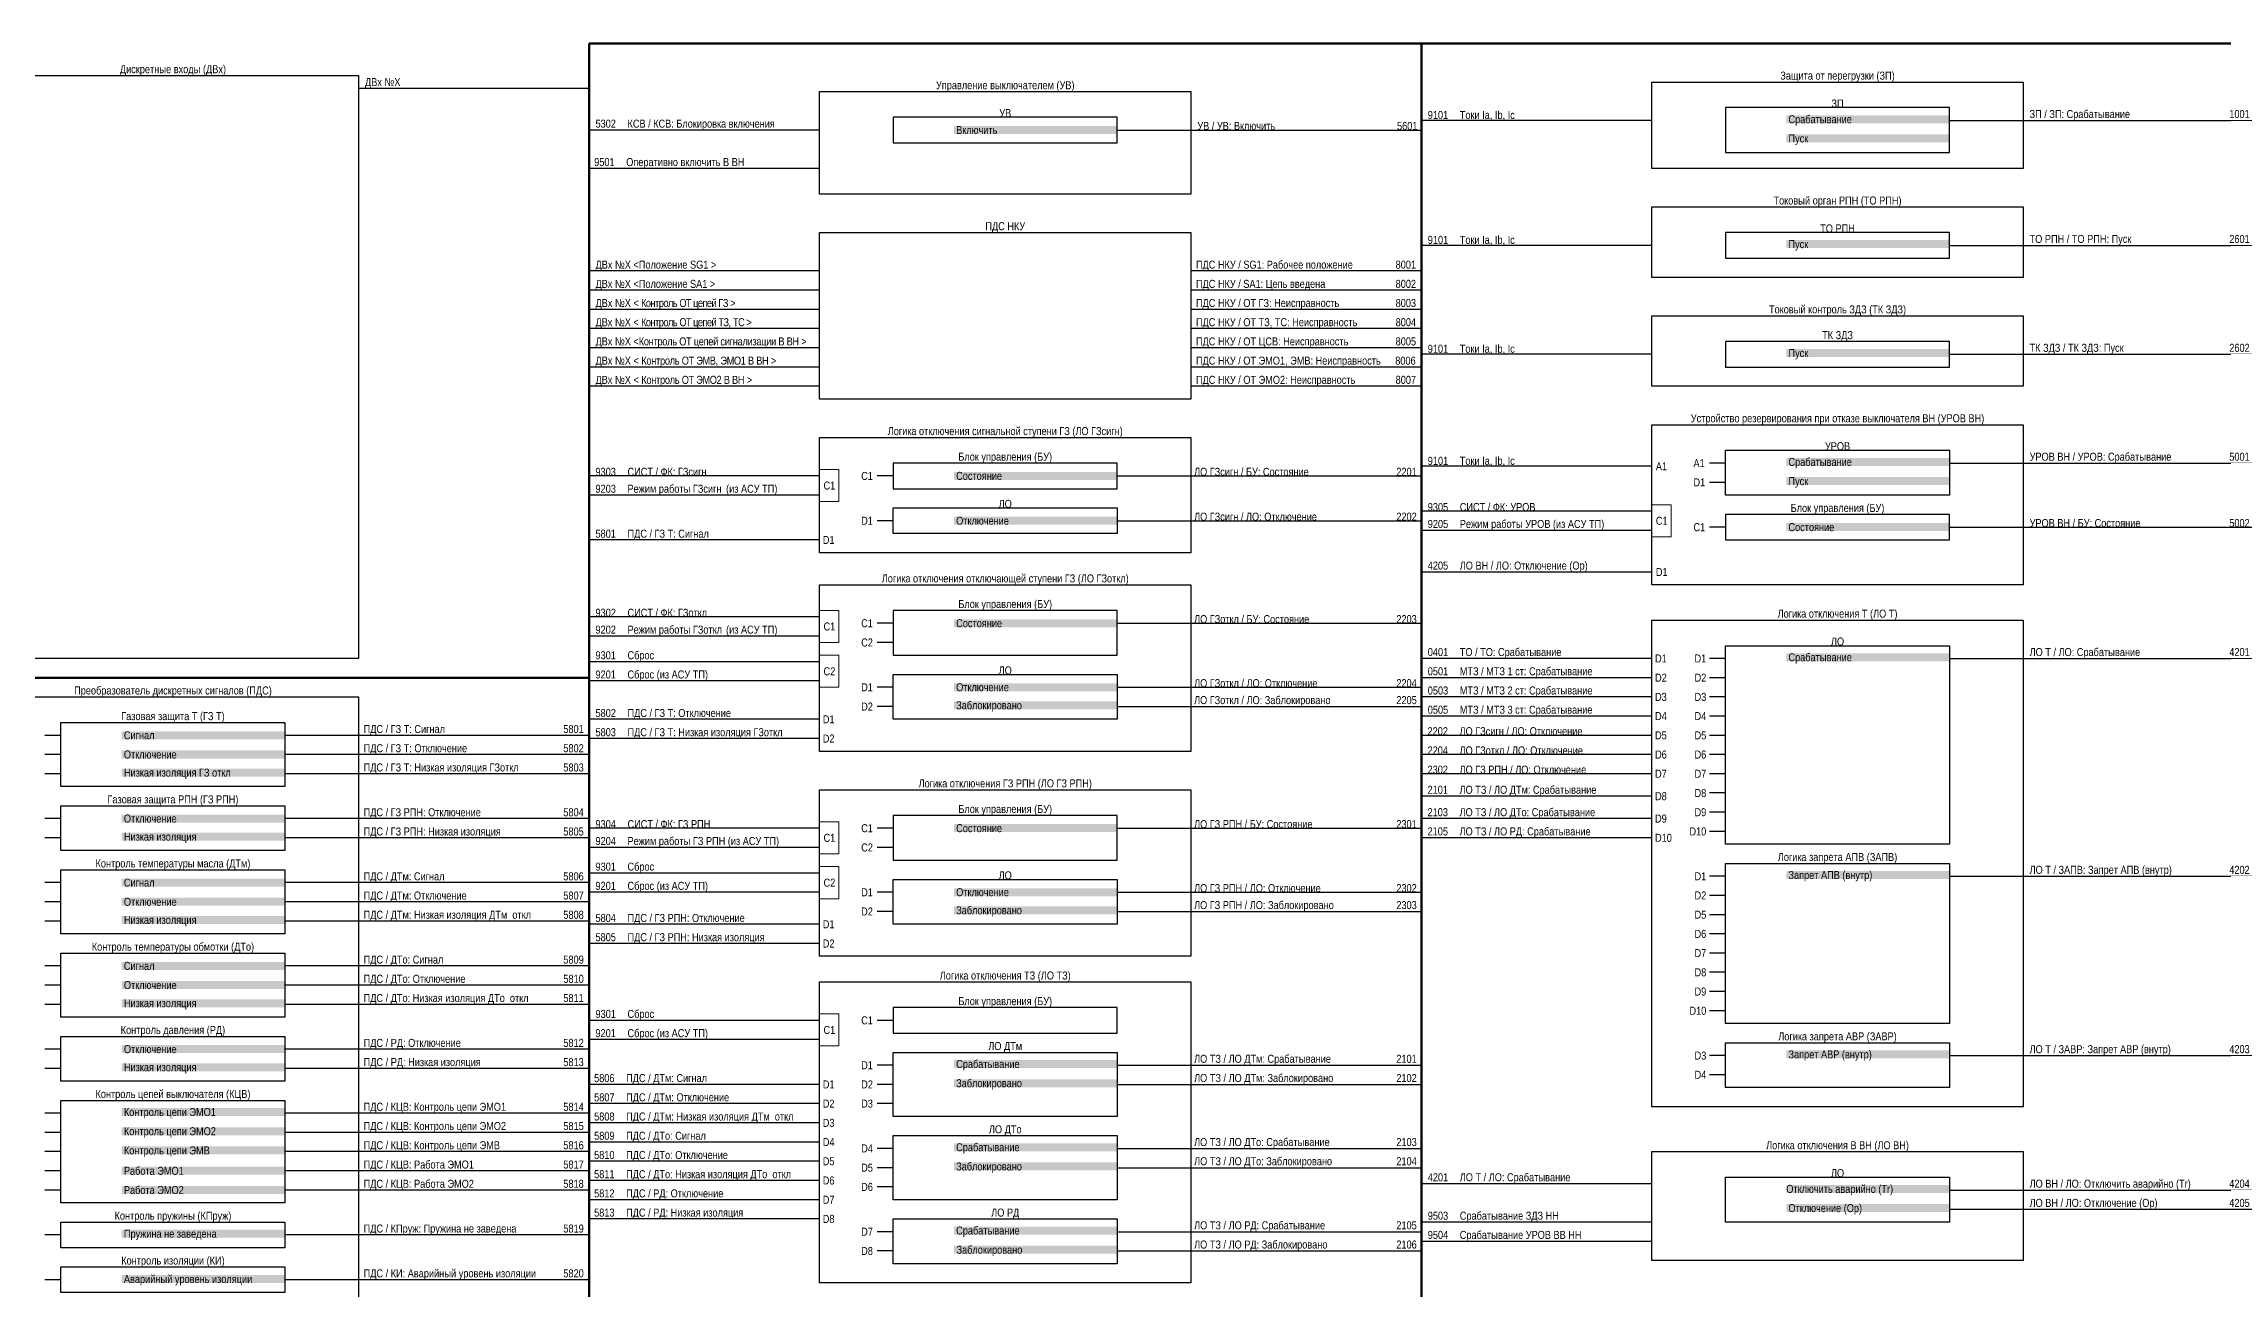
# Model space of a CAD drawing. Header units: millimetres. Extents: x 2179 to 12176, y -20554 to -12004.
# Drawn here: x 10901 to 11581, y -18284 to -17895 of the extents above; entities that cross this region are included whole.
import ezdxf
from ezdxf.enums import TextEntityAlignment as Align

# ---------------------------------------------------------------- set-up
doc = ezdxf.new("R2010")
doc.units = ezdxf.units.MM
for name, color, linetype, lineweight in [('GOOSE', 224, 'Continuous', 30), ('MMS', 190, 'Continuous', 30), ('Внутренняя шина', 4, 'Continuous', 70), ('Вход-Аналоги', 5, 'Continuous', 30), ('Линии связи', 75, 'Continuous', 30), ('Основная', 7, 'Continuous', 30), ('Сигналы внутр.', 13, 'Continuous', 30), ('Тонкая', 7, 'Continuous', 13)]:
    doc.layers.add(name, color=color, linetype=linetype, lineweight=lineweight)
doc.styles.add('Narrow', font='ARIALN.TTF')
doc.styles.add('Табл дан', font='ARIALN.TTF')

msp = doc.modelspace()

# ---------------------------------------------------------------- linework, layer by layer
at = {"layer": 'Внутренняя шина'}
for points in [[(11071, -17895), (11785, -17895)], [(11071, -18494), (11071, -17895)], [(11331, -18494), (11331, -17895)], [(10811, -18093), (11071, -18093)]]:
    msp.add_lwpolyline(points, dxfattribs=at)
at = {"layer": 'Линии связи', "ltscale": 0.5}
for points in [[(11071, -17909), (10999, -17909)], [(11403, -17919), (11331, -17919)], [(11143, -17966), (11071, -17966)], [(11143, -17972), (11071, -17972)], [(11143, -17978), (11071, -17978)], [(11143, -17984), (11071, -17984)], [(11143, -17990), (11071, -17990)], [(11143, -17996), (11071, -17996)], [(11143, -18002), (11071, -18002)], [(11143, -18050), (11071, -18050)], [(11403, -18060), (11331, -18060)], [(11143, -18106), (11071, -18106)], [(11143, -18112), (11071, -18112)], [(11143, -18170), (11071, -18170)], [(11143, -18176), (11071, -18176)], [(11143, -18256), (11071, -18256)], [(11143, -18262), (11071, -18262)], [(11403, -18263), (11331, -18263)], [(11403, -18269), (11331, -18269)]]:
    msp.add_lwpolyline(points, dxfattribs=at)
at = {"layer": 'Линии связи'}
for points in [[(11496, -17919), (11591, -17919)], [(11143, -17922), (11071, -17922)], [(11236, -17922), (11331, -17922)], [(11143, -17934), (11071, -17934)], [(11403, -17958), (11331, -17958)], [(11496, -17958), (11591, -17958)], [(11331, -17966), (11259, -17966)], [(11331, -17972), (11259, -17972)], [(11331, -17978), (11259, -17978)], [(11331, -17984), (11259, -17984)], [(11331, -17990), (11259, -17990)], [(11331, -17996), (11259, -17996)], [(11403, -17992), (11331, -17992)], [(11496, -17992), (11591, -17992)], [(11331, -18002), (11259, -18002)], [(11143, -18030), (11071, -18030)], [(11236, -18030), (11331, -18030)], [(11403, -18027), (11331, -18027)], [(11496, -18026), (11591, -18026)], [(11143, -18036), (11071, -18036)], [(11236, -18044), (11331, -18044)], [(11403, -18041), (11331, -18041)], [(11403, -18047), (11331, -18047)], [(11496, -18046), (11591, -18046)], [(11143, -18074), (11071, -18074)], [(11236, -18076), (11331, -18076)], [(11143, -18080), (11071, -18080)], [(11143, -18088), (11071, -18088)], [(11403, -18087), (11331, -18087)], [(11496, -18087), (11591, -18087)], [(11143, -18094), (11071, -18094)], [(11236, -18096), (11331, -18096)], [(11403, -18093), (11331, -18093)], [(11236, -18102), (11331, -18102)], [(11403, -18099), (11331, -18099)], [(11403, -18105), (11331, -18105)], [(11071, -18111), (10976, -18111)], [(11071, -18111), (10976, -18111)], [(11403, -18111), (11331, -18111)], [(11071, -18117), (10976, -18117)], [(11071, -18117), (10976, -18117)], [(11403, -18117), (11331, -18117)], [(11071, -18123), (10976, -18123)], [(11071, -18123), (10976, -18123)], [(11403, -18123), (11331, -18123)], [(11403, -18130), (11331, -18130)], [(11071, -18137), (10976, -18137)], [(11071, -18137), (10976, -18137)], [(11403, -18137), (11331, -18137)], [(11071, -18143), (10976, -18143)], [(11071, -18143), (10976, -18143)], [(11143, -18140), (11071, -18140)], [(11143, -18146), (11071, -18146)], [(11236, -18140), (11331, -18140)], [(11403, -18143), (11331, -18143)], [(11071, -18157), (10976, -18157)], [(11071, -18157), (10976, -18157)], [(11143, -18154), (11071, -18154)], [(11496, -18155), (11591, -18155)], [(11071, -18163), (10976, -18163)], [(11071, -18163), (10976, -18163)], [(11143, -18160), (11071, -18160)], [(11236, -18160), (11331, -18160)], [(11236, -18166), (11331, -18166)], [(11071, -18169), (10976, -18169)], [(11071, -18169), (10976, -18169)], [(11071, -18183), (10976, -18183)], [(11071, -18183), (10976, -18183)], [(11071, -18189), (10976, -18189)], [(11071, -18189), (10976, -18189)], [(11071, -18195), (10976, -18195)], [(11071, -18195), (10976, -18195)], [(11143, -18200), (11071, -18200)], [(11143, -18206), (11071, -18206)], [(11071, -18209), (10976, -18209)], [(11071, -18209), (10976, -18209)], [(11236, -18214), (11331, -18214)], [(11496, -18211), (11591, -18211)], [(11071, -18215), (10976, -18215)], [(11071, -18215), (10976, -18215)], [(11143, -18220), (11071, -18220)], [(11236, -18220), (11331, -18220)], [(11143, -18226), (11071, -18226)], [(11071, -18229), (10976, -18229)], [(11143, -18232), (11071, -18232)], [(11071, -18235), (10976, -18235)], [(11071, -18241), (10976, -18241)], [(11143, -18238), (11071, -18238)], [(11236, -18240), (11331, -18240)], [(11071, -18247), (10976, -18247)], [(11143, -18244), (11071, -18244)], [(11236, -18246), (11331, -18246)], [(11071, -18253), (10976, -18253)], [(11143, -18250), (11071, -18250)], [(11403, -18251), (11331, -18251)], [(11496, -18253), (11591, -18253)], [(11496, -18259), (11591, -18259)], [(11071, -18267), (10976, -18267)], [(11236, -18266), (11331, -18266)], [(11236, -18272), (11331, -18272)], [(11071, -18281), (10976, -18281)]]:
    msp.add_lwpolyline(points, dxfattribs=at)
at = {"layer": 'Основная'}
for points in [[(10883, -17905), (10999, -17905), (10999, -18087), (10883, -18087)], [(11403, -17907), (11519, -17907), (11519, -17934), (11403, -17934)], [(11143, -17910), (11259, -17910), (11259, -17942), (11143, -17942)], [(11236, -17918), (11166, -17918), (11166, -17926), (11236, -17926)], [(11496, -17915), (11426, -17915), (11426, -17929), (11496, -17929)], [(11403, -17946), (11519, -17946), (11519, -17968), (11403, -17968)], [(11143, -17954), (11259, -17954), (11259, -18006), (11143, -18006)], [(11496, -17954), (11426, -17954), (11426, -17962), (11496, -17962)], [(11403, -17980), (11519, -17980), (11519, -18002), (11403, -18002)], [(11496, -17988), (11426, -17988), (11426, -17996), (11496, -17996)], [(11403, -18014), (11519, -18014), (11519, -18064), (11403, -18064)], [(11143, -18018), (11259, -18018), (11259, -18054), (11143, -18054)], [(11426, -18022), (11496, -18022), (11496, -18036), (11426, -18036)], [(11236, -18026), (11166, -18026), (11166, -18034), (11236, -18034)], [(11166, -18040), (11236, -18040), (11236, -18048), (11166, -18048)], [(11496, -18042), (11426, -18042), (11426, -18050), (11496, -18050)], [(11143, -18064), (11259, -18064), (11259, -18116), (11143, -18116)], [(11236, -18072), (11166, -18072), (11166, -18086), (11236, -18086)], [(11403, -18075), (11519, -18075), (11519, -18227), (11403, -18227)], [(11426, -18083), (11496, -18083), (11496, -18145), (11426, -18145)], [(11166, -18092), (11236, -18092), (11236, -18106), (11166, -18106)], [(10883, -18099), (10999, -18099), (10999, -18355), (10883, -18355)], [(10906, -18107), (10976, -18107), (10976, -18127), (10906, -18127)], [(11143, -18128), (11259, -18128), (11259, -18180), (11143, -18180)], [(10906, -18133), (10976, -18133), (10976, -18147), (10906, -18147)], [(11236, -18136), (11166, -18136), (11166, -18150), (11236, -18150)], [(10906, -18153), (10976, -18153), (10976, -18173), (10906, -18173)], [(11426, -18151), (11496, -18151), (11496, -18201), (11426, -18201)], [(11166, -18156), (11236, -18156), (11236, -18170), (11166, -18170)], [(10906, -18179), (10976, -18179), (10976, -18199), (10906, -18199)], [(11143, -18188), (11259, -18188), (11259, -18282), (11143, -18282)], [(11236, -18196), (11166, -18196), (11166, -18204), (11236, -18204)], [(10906, -18205), (10976, -18205), (10976, -18219), (10906, -18219)], [(11426, -18207), (11496, -18207), (11496, -18221), (11426, -18221)], [(11166, -18210), (11236, -18210), (11236, -18230), (11166, -18230)], [(10906, -18225), (10976, -18225), (10976, -18257), (10906, -18257)], [(11166, -18236), (11236, -18236), (11236, -18256), (11166, -18256)], [(11403, -18241), (11519, -18241), (11519, -18275), (11403, -18275)], [(11426, -18249), (11496, -18249), (11496, -18263), (11426, -18263)], [(11166, -18262), (11236, -18262), (11236, -18276), (11166, -18276)], [(10906, -18263), (10976, -18263), (10976, -18271), (10906, -18271)], [(10906, -18277), (10976, -18277), (10976, -18285), (10906, -18285)]]:
    msp.add_lwpolyline(points, close=True, dxfattribs=at)
for points in [[(11166, -18030), (11161, -18030)], [(11426, -18026), (11421, -18026)], [(11426, -18032), (11421, -18032)], [(11166, -18044), (11161, -18044)], [(11426, -18046), (11421, -18046)], [(11166, -18076), (11161, -18076)], [(11166, -18082), (11161, -18082)], [(11426, -18087), (11421, -18087)], [(11166, -18096), (11161, -18096)], [(11426, -18093), (11421, -18093)], [(11166, -18102), (11161, -18102)], [(11426, -18099), (11421, -18099)], [(11426, -18105), (11421, -18105)], [(10906, -18111), (10901, -18111)], [(11426, -18111), (11421, -18111)], [(10906, -18117), (10901, -18117)], [(11426, -18117), (11421, -18117)], [(10906, -18123), (10901, -18123)], [(11426, -18123), (11421, -18123)], [(11426, -18129), (11421, -18129)], [(10906, -18137), (10901, -18137)], [(11426, -18135), (11421, -18135)], [(10906, -18143), (10901, -18143)], [(11166, -18140), (11161, -18140)], [(11166, -18146), (11161, -18146)], [(11426, -18141), (11421, -18141)], [(10906, -18157), (10901, -18157)], [(11426, -18155), (11421, -18155)], [(10906, -18163), (10901, -18163)], [(11166, -18160), (11161, -18160)], [(11166, -18166), (11161, -18166)], [(11426, -18161), (11421, -18161)], [(10906, -18169), (10901, -18169)], [(11426, -18167), (11421, -18167)], [(11426, -18173), (11421, -18173)], [(11426, -18179), (11421, -18179)], [(10906, -18183), (10901, -18183)], [(11426, -18185), (11421, -18185)], [(10906, -18189), (10901, -18189)], [(11426, -18191), (11421, -18191)], [(10906, -18195), (10901, -18195)], [(11166, -18200), (11161, -18200)], [(11426, -18197), (11421, -18197)], [(10906, -18209), (10901, -18209)], [(11166, -18214), (11161, -18214)], [(11426, -18211), (11421, -18211)], [(10906, -18215), (10901, -18215)], [(11166, -18220), (11161, -18220)], [(11426, -18217), (11421, -18217)], [(11166, -18226), (11161, -18226)], [(10906, -18229), (10901, -18229)], [(10906, -18235), (10901, -18235)], [(10906, -18241), (10901, -18241)], [(11166, -18240), (11161, -18240)], [(10906, -18247), (10901, -18247)], [(11166, -18246), (11161, -18246)], [(10906, -18253), (10901, -18253)], [(11166, -18252), (11161, -18252)], [(10906, -18267), (10901, -18267)], [(11166, -18266), (11161, -18266)], [(11166, -18272), (11161, -18272)], [(10906, -18281), (10901, -18281)]]:
    msp.add_lwpolyline(points, dxfattribs=at)
at = {"layer": 'Тонкая'}
for points in [[(11143, -18028), (11149, -18028), (11149, -18038), (11143, -18038)], [(11403, -18039), (11409, -18039), (11409, -18049), (11403, -18049)], [(11143, -18072), (11149, -18072), (11149, -18082), (11143, -18082)], [(11143, -18086), (11149, -18086), (11149, -18096), (11143, -18096)], [(11143, -18138), (11149, -18138), (11149, -18148), (11143, -18148)], [(11143, -18152), (11149, -18152), (11149, -18162), (11143, -18162)], [(11143, -18198), (11149, -18198), (11149, -18208), (11143, -18208)]]:
    msp.add_lwpolyline(points, close=True, dxfattribs=at)

# ---------------------------------------------------------------- texts
at = {"layer": 'GOOSE', "char_height": 2.5, "width": 70, "attachment_point": 7, "style": 'Narrow'}
for s, insert in [('\\A1;  9501{\\A0;^I  Оперативно включить В ВН}^I^I ', (11071, -17934)), ('9503^IСрабатывание ЗДЗ НН^I^I^I   ', (11333, -18263)), ('9504^IСрабатывание УРОВ ВВ НН^I^I   ', (11333, -18269))]:
    msp.add_mtext(s, dxfattribs=dict(at, insert=insert))
at = {"layer": 'MMS', "char_height": 2.5, "attachment_point": 7, "style": 'Narrow'}
for s, insert, width in [('9303^IСИСТ / ФК: ГЗсигн', (11073, -18030), 48), ('9203^IРежим работы ГЗсигн^I (из АСУ ТП)', (11073, -18036), 70), ('9305^IСИСТ / ФК: УРОВ', (11333, -18041), 48), ('9205^IРежим работы УРОВ (из АСУ ТП)', (11333, -18047), 70), ('9302^IСИСТ / ФК: ГЗоткл', (11073, -18074), 48), ('9202^IРежим работы ГЗоткл^I (из АСУ ТП)', (11073, -18080), 70), ('9301^IСброс', (11073, -18088), 58), ('9201^IСброс (из АСУ ТП)', (11073, -18094), 58), ('9304^IСИСТ / ФК: ГЗ РПН', (11073, -18140), 48), ('9204^IРежим работы ГЗ РПН (из АСУ ТП)', (11073, -18146), 70), ('9301^IСброс', (11073, -18154), 58), ('9201^IСброс (из АСУ ТП)', (11073, -18160), 58), ('9301^IСброс', (11073, -18200), 58), ('9201^IСброс (из АСУ ТП)', (11073, -18206), 58)]:
    msp.add_mtext(s, dxfattribs=dict(at, insert=insert, width=width))
at = {"layer": 'Вход-Аналоги', "char_height": 2.5, "attachment_point": 7, "style": 'Narrow'}
for insert, width in [((11333, -17919), 48), ((11333, -17958), 70), ((11333, -17992), 70), ((11333, -18027), 48)]:
    msp.add_mtext('9101^IТоки Ia, Ib, Ic', dxfattribs=dict(at, insert=insert, width=width))
at = {"layer": 'Основная', "style": 'Табл дан'}
for s, p in [('C1', (11156, -18030)), ('A1', (11404.25, -18027)), ('A1', (11416, -18026)), ('C1', (11144.25, -18033)), ('D1', (11416, -18032)), ('D1', (11156, -18044)), ('C1', (11404.25, -18044)), ('D1', (11144, -18050)), ('C1', (11416, -18046)), ('D1', (11404.25, -18060)), ('C1', (11144.25, -18077)), ('C1', (11156, -18076)), ('C2', (11156, -18082)), ('C2', (11144.25, -18091)), ('D1', (11404, -18087)), ('D2', (11404, -18093)), ('D1', (11156, -18096)), ('D3', (11404, -18099)), ('D1', (11144, -18106)), ('D2', (11156, -18102)), ('D4', (11404, -18105)), ('D2', (11144, -18112)), ('D5', (11404, -18111)), ('D6', (11404, -18117)), ('D7', (11404, -18123)), ('D8', (11404, -18130)), ('C1', (11156, -18140)), ('D9', (11404, -18137)), ('C1', (11144.25, -18143)), ('C2', (11156, -18146)), ('D10', (11404, -18143)), ('C2', (11144.25, -18157)), ('D1', (11156, -18160)), ('D2', (11156, -18166)), ('D1', (11144, -18170)), ('D2', (11144, -18176)), ('C1', (11156, -18200)), ('C1', (11144.25, -18203)), ('D1', (11156, -18214)), ('D1', (11144, -18220)), ('D2', (11156, -18220)), ('D2', (11144, -18226)), ('D3', (11156, -18226)), ('D3', (11144, -18232)), ('D4', (11144, -18238)), ('D4', (11156, -18240)), ('D5', (11144, -18244)), ('D5', (11156, -18246)), ('D6', (11144, -18250)), ('D7', (11144, -18256)), ('D6', (11156, -18252)), ('D8', (11144, -18262)), ('D7', (11156, -18266)), ('D8', (11156, -18272))]:
    msp.add_text(s, height=2.5, dxfattribs=at).set_placement(p, align=Align.MIDDLE_LEFT)
for s, p in [('D1', (11420, -18087)), ('D2', (11420, -18093)), ('D3', (11420, -18099)), ('D4', (11420, -18105)), ('D5', (11420, -18111)), ('D6', (11420, -18117)), ('D7', (11420, -18123)), ('D8', (11420, -18129)), ('D9', (11420, -18135)), ('D10', (11420, -18141)), ('D1', (11420, -18155)), ('D2', (11420, -18161)), ('D5', (11420, -18167)), ('D6', (11420, -18173)), ('D7', (11420, -18179)), ('D8', (11420, -18185)), ('D9', (11420, -18191)), ('D10', (11420, -18197)), ('D3', (11420, -18211)), ('D4', (11420, -18217))]:
    msp.add_text(s, height=2.5, dxfattribs=at).set_placement(p, align=Align.MIDDLE_RIGHT)
at = {"layer": 'Основная', "char_height": 2.5, "attachment_point": 8, "style": 'Narrow'}
for s, insert, width in [('Дискретные входы (ДВх)', (10941, -17905), 116), ('Управление выключателем (УВ)', (11201, -17910), 116), ('Защита от перегрузки (ЗП)', (11461, -17907), 116), ('\\A1;ЗП', (11461, -17915), 70), ('\\A1;УВ', (11201, -17918), 70), ('Токовый орган РПН (ТО РПН)', (11461, -17946), 116), ('ПДС НКУ', (11201, -17954), 116), ('\\A1;ТО РПН', (11461, -17954), 70), ('Токовый контроль ЗДЗ (ТК ЗДЗ)', (11461, -17980), 116), ('\\A1;ТК ЗДЗ', (11461, -17988), 70), ('Логика отключения сигнальной ступени ГЗ (ЛО ГЗсигн)', (11201, -18018), 116), ('Устройство резервирования при отказе выключателя ВН (УРОВ ВН)', (11461, -18014), 116), ('\\A1;Блок управления (БУ)', (11201, -18026), 70), ('УРОВ', (11461, -18022), 70), ('\\A1;\\pt35;ЛО', (11201, -18040), 70), ('\\A1;Блок управления (БУ)', (11461, -18042), 70), ('Логика отключения отключающей ступени ГЗ (ЛО ГЗоткл)', (11201, -18064), 116), ('\\A1;Блок управления (БУ)', (11201, -18072), 70), ('Логика отключения {\\A1;Т} (ЛО {\\A1;Т})', (11461, -18075), 116), ('ЛО', (11461, -18083), 70), ('\\A1;\\pt35;ЛО', (11201, -18092), 70), ('Преобразователь дискретных сигналов (ПДС)', (10941, -18099), 116), ('\\A1;Газовая защита Т (ГЗ Т)', (10941, -18107), 70), ('Логика отключения ГЗ РПН (ЛО ГЗ РПН)', (11201, -18128), 116), ('\\A1;Газовая защита РПН (ГЗ РПН)', (10941, -18133), 70), ('\\A1;Блок управления (БУ)', (11201, -18136), 70), ('\\A1;Контроль температуры масла (ДТм)', (10941, -18153), 70), ('Логика запрета АПВ (ЗАПВ)', (11461, -18151), 70), ('\\A1;\\pt35;ЛО', (11201, -18156), 70), ('\\A1;Контроль температуры обмотки (ДТо)', (10941, -18179), 70), ('Логика отключения ТЗ (ЛО ТЗ)', (11201, -18188), 116), ('\\A1;Блок управления (БУ)', (11201, -18196), 70), ('\\A1;Контроль давления (РД)', (10941, -18205), 70), ('\\A1;\\pt35;ЛО ДТм', (11201, -18210), 70), ('Логика запрета АВР (ЗАВР)', (11461, -18207), 70), ('\\A1;Контроль цепей выключателя (КЦВ)', (10941, -18225), 70), ('\\A1;\\pt35;ЛО ДТо', (11201, -18236), 70), ('Логика отключения В ВН (ЛО ВН)', (11461, -18241), 116), ('ЛО', (11461, -18249), 70), ('\\A1;Контроль пружины (КПруж)', (10941, -18263), 70), ('\\A1;\\pt35;ЛО РД', (11201, -18262), 70), ('\\A1;Контроль изоляции (КИ)', (10941, -18277), 70)]:
    msp.add_mtext(s, dxfattribs=dict(at, insert=insert, width=width))
at = {"layer": 'Основная', "char_height": 2.5, "width": 51, "attachment_point": 4, "style": 'Narrow', "bg_fill": 1, "box_fill_scale": 1, "bg_fill_color": 9, "bg_fill_transparency": 0}
for s, insert in [('\\pl0.67568;Включить', (11185, -17922)), ('\\pl0.67568;Срабатывание', (11445, -17919)), ('\\pl0.67568;Пуск', (11445, -17925)), ('\\pl0.67568;Пуск', (11445, -17958)), ('\\pl0.67568;Пуск', (11445, -17992)), ('\\pl0.67568;Состояние', (11185, -18030)), ('\\pl0.67568;Срабатывание', (11445, -18026)), ('\\pl0.67568;Пуск', (11445, -18032)), ('\\pl0.67568;Отключение', (11185, -18044)), ('\\pl0.67568;Состояние', (11445, -18046)), ('\\pl0.67568;Состояние', (11185, -18076)), ('\\pl0.67568;Срабатывание', (11445, -18087)), ('\\pl0.67568;Отключение', (11185, -18096)), ('\\pl0.67568;Заблокировано', (11185, -18102)), ('\\pl0.67568;Сигнал', (10925, -18111)), ('\\pl0.67568;Отключение', (10925, -18117)), ('\\pl0.67568;Низкая изоляция ГЗ откл', (10925, -18123)), ('\\pl0.67568;Отключение', (10925, -18137)), ('\\pl0.67568;Состояние', (11185, -18140)), ('\\pl0.67568;Низкая изоляция', (10925, -18143)), ('\\pl0.67568;Сигнал', (10925, -18157)), ('\\pl0.67568;Отключение', (11185, -18160)), ('\\pl0.67568;Запрет АПВ (внутр)', (11445, -18155)), ('\\pl0.67568;Отключение', (10925, -18163)), ('\\pl0.67568;Заблокировано', (11185, -18166)), ('\\pl0.67568;Низкая изоляция', (10925, -18169)), ('\\pl0.67568;Сигнал', (10925, -18183)), ('\\pl0.67568;Отключение', (10925, -18189)), ('\\pl0.67568;Низкая изоляция', (10925, -18195)), ('\\pl0.67568;Отключение', (10925, -18209)), ('\\pl0.67568;Низкая изоляция', (10925, -18215)), ('\\pl0.67568;Срабатывание', (11185, -18214)), ('\\pl0.67568;Запрет АВР (внутр)', (11445, -18211)), ('\\pl0.67568;Заблокировано', (11185, -18220)), ('\\pl0.67568;Контроль цепи ЭМО1', (10925, -18229)), ('\\pl0.67568;Контроль цепи ЭМО2', (10925, -18235)), ('\\pl0.67568;Контроль цепи ЭМВ', (10925, -18241)), ('\\pl0.67568;Срабатывание', (11185, -18240)), ('\\pl0.67568;Работа ЭМО1', (10925, -18247)), ('\\pl0.67568;Заблокировано', (11185, -18246)), ('\\pl0.67568;Работа ЭМО2', (10925, -18253)), ('Отключить аварийно (Tr)', (11445, -18253)), ('\\pl0.67568;Отключение (Op)', (11445, -18259)), ('\\pl0.67568;Пружина не заведена', (10925, -18267)), ('\\pl0.67568;Срабатывание', (11185, -18266)), (' Заблокировано', (11185, -18272)), ('\\pl0.67568;Аварийный уровень изоляции', (10925, -18281.15))]:
    msp.add_mtext(s, dxfattribs=dict(at, insert=insert))
at = {"layer": 'Сигналы внутр.', "char_height": 2.5, "attachment_point": 7}
for s, insert, width, style in [('ДВх №X', (11001, -17909), 58, 'Narrow'), ('5302^IКСВ / КСВ: Блокировка включения', (11073, -17922), 70, 'Narrow'), ('УВ / УВ: Включить^I^I^I   ^I   5601^I', (11261, -17922), 70, 'Табл дан'), ('ЗП / ЗП: Срабатывание^I^I^I   1001^I', (11521, -17919), 70, 'Табл дан'), ('\\A1;ТО РПН / ТО РПН: Пуск^I^I^I   2601^I', (11521, -17958), 70, 'Табл дан'), ('ПДС НКУ / SG1: Рабочее положение^I^I   8001', (11260.57, -17966), 70.43, 'Табл дан'), ('ПДС НКУ / SA1: Цепь введена {\\A1;^I^I   8002}', (11260.57, -17972), 70.43, 'Табл дан'), ('ПДС НКУ / ОТ ГЗ: Неисправность{\\A1;^I   ^I   8003}', (11260.57, -17978), 70.43, 'Табл дан'), ('ПДС НКУ / ОТ ТЗ, ТС: Неисправность{\\A1;   ^I   8004}', (11260.57, -17984), 70.43, 'Табл дан'), ('ПДС НКУ / ОТ ЦСВ: Неисправность{\\A1;^I   ^I   8005}', (11260.57, -17990), 70.43, 'Табл дан'), ('\\A1;ТК ЗДЗ / ТК ЗДЗ: Пуск^I^I^I^I   2602^I', (11521, -17992), 70, 'Табл дан'), ('ПДС НКУ / ОТ ЭМО1, ЭМВ: Неисправность{\\A1;\\T0.95;  ^I   \\T1;8006}', (11260.57, -17996), 70.43, 'Табл дан'), ('ПДС НКУ / ОТ ЭМО2: Неисправность{\\A1;^I   ^I   8007}', (11260.57, -18002), 70.43, 'Табл дан'), ('УРОВ ВН / УРОВ: Срабатывание^I^I   5001^I', (11521, -18026), 70, 'Табл дан'), ('ЛО ГЗсигн / БУ: Состояние^I^I^I    2201', (11260, -18030), 71, 'Табл дан'), ('ЛО ГЗсигн / ЛО: Отключение^I^I    ^I    2202', (11260, -18044), 71, 'Табл дан'), ('УРОВ ВН / БУ: Состояние^I^I   ^I   5002^I', (11521, -18046), 70, 'Табл дан'), ('ЛО ГЗоткл / БУ: Состояние^I^I^I    2203', (11260, -18076), 71, 'Табл дан'), ('0401^IТО / ТО: Срабатывание', (11333, -18087), 48, 'Narrow'), ('ЛО Т / ЛО: Срабатывание^I^I   ^I   4201^I', (11521, -18087), 70, 'Табл дан'), ('0501^IМТЗ / {\\A1;МТЗ 1 ст: Срабатывание}', (11333, -18093), 70, 'Табл дан'), ('ЛО ГЗоткл / ЛО: Отключение^I^I    ^I    2204', (11260, -18096), 71, 'Табл дан'), ('ЛО ГЗоткл / ЛО: Заблокировано^I^I    2205', (11260, -18102), 71, 'Табл дан'), ('0503^IМТЗ / {\\A1;МТЗ 2 ст: Срабатывание}', (11333, -18099), 70, 'Табл дан'), ('0505^IМТЗ / {\\A1;МТЗ 3 ст: Срабатывание}', (11333, -18105), 70, 'Табл дан'), ('ПДС / ГЗ Т: Сигнал^I^I   ^I^I   5801^I', (11000.57, -18111), 70.43, 'Табл дан'), ('2202^IЛО ГЗсигн / ЛО: Отключение', (11332.93, -18111), 70.0735, 'Narrow'), ('ПДС / ГЗ Т: Отключение^I ^I^I   5802^I', (11000.57, -18117), 70.43, 'Табл дан'), ('2204^IЛО ГЗоткл / ЛО: Отключение', (11332.93, -18117), 70.0735, 'Narrow'), ('\\pt50,60,70;ПДС / ГЗ Т: Низкая изоляция ГЗоткл^I^I   5803^I', (11000.57, -18123), 70.43, 'Табл дан'), ('2302^IЛО ГЗ РПН / ЛО: Отключение', (11332.93, -18123), 70.0735, 'Narrow'), ('2101^IЛО ТЗ / {\\A1;ЛО ДТм: Срабатывание}', (11332.93, -18130), 70.0735, 'Narrow'), ('ПДС / ГЗ РПН: Отключение^I ^I^I   5804^I', (11000.57, -18137), 70.43, 'Табл дан'), ('ЛО ГЗ РПН / БУ: Состояние^I^I^I    2301', (11260, -18140), 71, 'Табл дан'), ('2103^IЛО ТЗ / {\\A1;ЛО ДТо: Срабатывание}', (11332.93, -18137), 70.0735, 'Narrow'), ('\\pt50,60,70;ПДС / ГЗ РПН: Низкая изоляция^I   ^I   5805^I', (11000.57, -18143), 70.43, 'Табл дан'), ('2105^IЛО ТЗ / {\\A1;ЛО РД: Срабатывание}', (11332.93, -18143), 70.0735, 'Narrow'), ('ЛО Т / ЗАПВ: Запрет АПВ (внутр)^I^I   4202', (11521, -18155), 70, 'Табл дан'), ('ПДС / ДТм: Сигнал^I^I   ^I^I   5806^I', (11000.57, -18157), 70.43, 'Табл дан'), ('ПДС / ДТм: Отключение^I   ^I^I   5807', (11000.57, -18163), 70.43, 'Табл дан'), ('ЛО ГЗ РПН / ЛО: Отключение^I^I    ^I    2302', (11260, -18160), 71, 'Табл дан'), ('ПДС / ДТм: Низкая изоляция ДТм_откл^I   5808', (11000.57, -18169), 70.43, 'Табл дан'), ('ЛО ГЗ РПН / ЛО: Заблокировано^I^I    2303', (11260, -18166), 71, 'Табл дан'), ('ПДС / ДТо: Сигнал^I^I   ^I^I   5809^I', (11000.57, -18183), 70.43, 'Табл дан'), ('ПДС / ДТо: Отключение^I   ^I^I   5810', (11000.57, -18189), 70.43, 'Табл дан'), ('ПДС / ДТо: Низкая изоляция ДТо_откл^I   5811^I', (11000.57, -18195), 70.43, 'Табл дан'), ('ПДС / РД: Отключение^I   ^I^I   5812^I', (11000.57, -18209), 70.43, 'Табл дан'), ('ПДС / РД: Низкая изоляция^I^I^I   5813^I', (11000.57, -18215), 70.43, 'Табл дан'), ('\\pt50,60;ЛО ТЗ / {\\A1;ЛО ДТм: Срабатывание^I^I    2101}', (11260, -18214), 71, 'Табл дан'), ('ЛО Т / ЗАВР: Запрет АВР (внутр)^I^I   4203', (11521, -18211), 70, 'Табл дан'), ('5806^IПДС / ДТм: Сигнал', (11072.57, -18220), 70.43, 'Табл дан'), ('ЛО ТЗ / {\\A1;ЛО ДТм: Заблокировано^I^I    2102}', (11260, -18220), 71, 'Табл дан'), ('ПДС / КЦВ: Контроль цепи ЭМО1^I^I   5814', (11000.57, -18229), 70.43, 'Табл дан'), ('5807^IПДС / ДТм: Отключение', (11072.57, -18226), 70.43, 'Табл дан'), ('ПДС / КЦВ: Контроль цепи ЭМО2^I^I   5815', (11000.57, -18235), 70.43, 'Табл дан'), ('5808^IПДС / ДТм: Низкая изоляция ДТм_откл', (11072.57, -18232), 70.43, 'Табл дан'), ('5809^IПДС / ДТо: Сигнал', (11072.57, -18238), 58.43, 'Табл дан'), ('ПДС / КЦВ: Контроль цепи ЭМВ^I^I   5816', (11000.57, -18241), 70.43, 'Табл дан'), ('5810^IПДС / ДТо: Отключение', (11072.57, -18244), 81.43, 'Табл дан'), ('\\pt50,60;ЛО ТЗ / {\\A1;ЛО ДТо: Срабатывание^I^I    2103}', (11260, -18240), 71, 'Табл дан'), ('ПДС / КЦВ: Работа ЭМО1^I^I^I   5817', (11000.57, -18247), 70.43, 'Табл дан'), ('5811^IПДС / ДТо: Низкая изоляция ДТо_откл', (11072.57, -18250), 70.43, 'Табл дан'), ('ЛО ТЗ / {\\A1;ЛО ДТо: Заблокировано^I^I    2104}', (11260, -18246), 71, 'Табл дан'), ('4201^IЛО Т / ЛО: Срабатывание^I^I   ^I   ', (11333, -18251), 70, 'Табл дан'), ('ПДС / КЦВ: Работа ЭМО2^I^I^I   5818', (11000.57, -18253), 70.43, 'Табл дан'), ('5812^IПДС / РД: Отключение', (11072.57, -18256), 58.43, 'Табл дан'), ('ЛО ВН / ЛО: Отключить аварийно (Tr)^I   4204^I', (11521, -18253), 70, 'Табл дан'), ('5813^IПДС / РД: Низкая изоляция^I', (11072.57, -18262), 58.43, 'Табл дан'), ('ЛО ВН / ЛО: Отключение (Op)^I^I   ^I   4205^I', (11521, -18259), 70, 'Табл дан'), ('ПДС / КПруж: Пружина не заведена^I   ^I   5819', (11000.57, -18267), 70.43, 'Табл дан'), ('\\pt50,60;ЛО ТЗ / {\\A1;ЛО РД: Срабатывание^I^I    2105}', (11260, -18266), 71, 'Табл дан'), ('ЛО ТЗ / {\\A1;ЛО РД: }Заблокировано^I^I    2106', (11260, -18272), 71, 'Табл дан'), ('ПДС / КИ: Аварийный уровень изоляции^I   5820', (11000.57, -18281), 70.43, 'Табл дан')]:
    msp.add_mtext(s, dxfattribs=dict(at, insert=insert, width=width, style=style))
at = {"layer": 'Сигналы внутр.', "ltscale": 0.5, "char_height": 2.5, "attachment_point": 7, "style": 'Narrow'}
for s, insert, width in [('ДВх №X <Положение SG1 >^I^I^I', (11073, -17966), 70), ('ДВх №X <{\\A1;Положение SA1 > ^I}', (11073, -17972), 70), ('ДВх №X <{\\T0.9; Контроль ОТ цепей ГЗ >\\A1;\\T1;^I   }', (11073, -17978), 70), ('ДВх №X <{\\T0.9; Контроль ОТ цепей ТЗ, ТС >\\A1;\\T1;   }', (11073, -17984), 70), ('ДВх №X <{\\A1;\\T0.95;Контроль ОТ цепей сигнализации В ВН >}', (11073, -17990), 70), ('ДВх №X < {\\A1;\\T0.95;Контроль ОТ ЭМВ, ЭМО1 В ВН\\T1; >}', (11073, -17996), 70), ('ДВх №X < {\\A1;\\T0.95;Контроль ОТ ЭМО2 В ВН\\T1; >}', (11073, -18002), 70), ('5801^IПДС / ГЗ Т: Сигнал', (11073, -18050), 58), ('4205^IЛО ВН / ЛО: Отключение (Op)^I', (11333, -18060), 58), ('5802^IПДС / ГЗ Т: Отключение^I  ', (11073, -18106), 58), ('5803^IПДС / ГЗ Т: Низкая изоляция ГЗоткл', (11073, -18112), 70), ('5804^IПДС / ГЗ РПН: Отключение ', (11073, -18170), 58), ('5805^IПДС / ГЗ РПН: Низкая изоляция', (11073, -18176), 70)]:
    msp.add_mtext(s, dxfattribs=dict(at, insert=insert, width=width))

doc.saveas('drawing.dxf')
